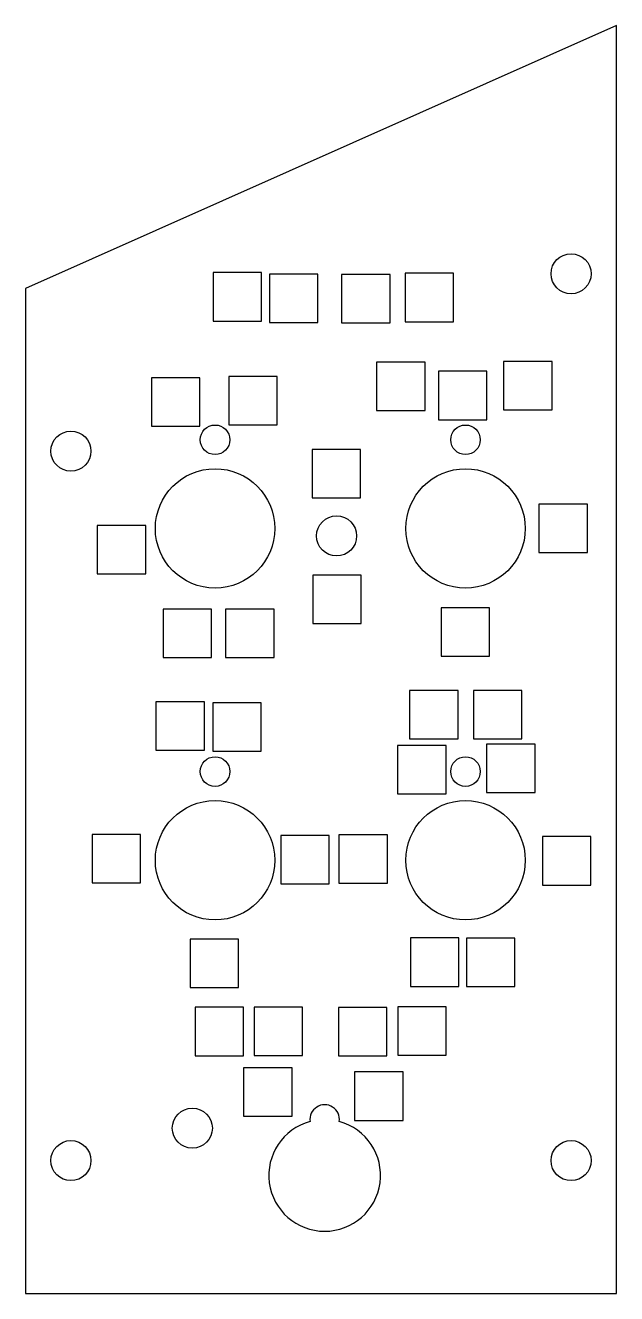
# Model space of a CAD drawing. Header units: inches. Extents: x -1.2 to 3, y -0.1 to 11.5.
# Drawn here: x 0.51 to 3.01, y 6.12 to 11.49 of the extents above; entities outside this region: 4.
import ezdxf

# ---------------------------------------------------------------- set-up
doc = ezdxf.new("R2010")
doc.units = ezdxf.units.IN
doc.header["$MEASUREMENT"] = 0

msp = doc.modelspace()

# ---------------------------------------------------------------- linework, layer by layer
at = {"color": 7, "linetype": 'Continuous', "lineweight": 25}
for p, q in [((3.008, 11.4858), (0.508, 10.3728)), ((3.008, 6.1228), (3.008, 11.4858)), ((1.5061, 10.4404), (1.3014, 10.4404)), ((1.3014, 10.4404), (1.3014, 10.2356)), ((1.5061, 10.2356), (1.5061, 10.4404)), ((1.745, 10.4343), (1.5403, 10.4343)), ((1.5403, 10.4343), (1.5403, 10.2296)), ((1.745, 10.2296), (1.745, 10.4343)), ((2.05, 10.4324), (1.8453, 10.4324)), ((1.8453, 10.4324), (1.8453, 10.2277)), ((2.05, 10.2277), (2.05, 10.4324)), ((2.3182, 10.4374), (2.1135, 10.4374)), ((2.1135, 10.4374), (2.1135, 10.2326)), ((2.3182, 10.2326), (2.3182, 10.4374)), ((0.508, 10.3728), (0.508, 6.1228)), ((1.3014, 10.2356), (1.5061, 10.2356)), ((1.5403, 10.2296), (1.745, 10.2296)), ((1.8453, 10.2277), (2.05, 10.2277)), ((2.1135, 10.2326), (2.3182, 10.2326)), ((2.1978, 10.0617), (1.9931, 10.0617)), ((1.9931, 10.0617), (1.9931, 9.857)), ((2.1978, 9.857), (2.1978, 10.0617)), ((2.7352, 10.0647), (2.5304, 10.0647)), ((2.5304, 10.0647), (2.5304, 9.86)), ((2.7352, 9.86), (2.7352, 10.0647)), ((1.2454, 9.9959), (1.0407, 9.9959)), ((1.0407, 9.9959), (1.0407, 9.7911)), ((1.2454, 9.7911), (1.2454, 9.9959)), ((1.5725, 10.0007), (1.3678, 10.0007)), ((1.3678, 10.0007), (1.3678, 9.796)), ((1.5725, 9.796), (1.5725, 10.0007)), ((2.4591, 10.0231), (2.2544, 10.0231)), ((2.2544, 10.0231), (2.2544, 9.8184)), ((2.4591, 9.8184), (2.4591, 10.0231)), ((1.9931, 9.857), (2.1978, 9.857)), ((2.2544, 9.8184), (2.4591, 9.8184)), ((2.5304, 9.86), (2.7352, 9.86)), ((1.0407, 9.7911), (1.2454, 9.7911)), ((1.3678, 9.796), (1.5725, 9.796)), ((1.9248, 9.692), (1.7201, 9.692)), ((1.7201, 9.692), (1.7201, 9.4873)), ((1.9248, 9.4873), (1.9248, 9.692)), ((1.7201, 9.4873), (1.9248, 9.4873)), ((2.8843, 9.4609), (2.6796, 9.4609)), ((2.6796, 9.4609), (2.6796, 9.2562)), ((2.8843, 9.2562), (2.8843, 9.4609)), ((1.0167, 9.3709), (0.812, 9.3709)), ((0.812, 9.3709), (0.812, 9.1662)), ((1.0167, 9.1662), (1.0167, 9.3709)), ((2.6796, 9.2562), (2.8843, 9.2562)), ((0.812, 9.1662), (1.0167, 9.1662)), ((1.9276, 9.1612), (1.7229, 9.1612)), ((1.7229, 9.1612), (1.7229, 8.9564)), ((1.9276, 8.9564), (1.9276, 9.1612)), ((1.2954, 9.0168), (1.0907, 9.0168)), ((1.0907, 9.0168), (1.0907, 8.8121)), ((1.2954, 8.8121), (1.2954, 9.0168)), ((1.5596, 9.0168), (1.3549, 9.0168)), ((1.3549, 9.0168), (1.3549, 8.8121)), ((1.5596, 8.8121), (1.5596, 9.0168)), ((2.471, 9.0227), (2.2662, 9.0227)), ((2.2662, 9.0227), (2.2662, 8.818)), ((2.471, 8.818), (2.471, 9.0227)), ((1.7229, 8.9564), (1.9276, 8.9564)), ((1.0907, 8.8121), (1.2954, 8.8121)), ((1.3549, 8.8121), (1.5596, 8.8121)), ((2.2662, 8.818), (2.471, 8.818)), ((2.3376, 8.673), (2.1329, 8.673)), ((2.1329, 8.673), (2.1329, 8.4683)), ((2.3376, 8.4683), (2.3376, 8.673)), ((2.6078, 8.6732), (2.403, 8.6732)), ((2.403, 8.6732), (2.403, 8.4684)), ((2.6078, 8.4684), (2.6078, 8.6732)), ((1.2649, 8.6258), (1.0602, 8.6258)), ((1.0602, 8.6258), (1.0602, 8.4211)), ((1.2649, 8.4211), (1.2649, 8.6258)), ((1.5047, 8.6216), (1.3, 8.6216)), ((1.3, 8.6216), (1.3, 8.4168)), ((1.5047, 8.4168), (1.5047, 8.6216)), ((1.0602, 8.4211), (1.2649, 8.4211)), ((2.2868, 8.4405), (2.0821, 8.4405)), ((2.0821, 8.4405), (2.0821, 8.2357)), ((2.1329, 8.4683), (2.3376, 8.4683)), ((2.2868, 8.2357), (2.2868, 8.4405)), ((2.403, 8.4684), (2.6078, 8.4684)), ((2.6629, 8.4467), (2.4582, 8.4467)), ((2.4582, 8.4467), (2.4582, 8.242)), ((2.6629, 8.242), (2.6629, 8.4467)), ((1.3, 8.4168), (1.5047, 8.4168)), ((2.0821, 8.2357), (2.2868, 8.2357)), ((2.4582, 8.242), (2.6629, 8.242)), ((0.9951, 8.0647), (0.7903, 8.0647)), ((0.7903, 8.0647), (0.7903, 7.86)), ((0.9951, 7.86), (0.9951, 8.0647)), ((1.7931, 8.0604), (1.5884, 8.0604)), ((1.5884, 8.0604), (1.5884, 7.8557)), ((1.7931, 7.8557), (1.7931, 8.0604)), ((2.0386, 8.0631), (1.8338, 8.0631)), ((1.8338, 8.0631), (1.8338, 7.8584)), ((2.0386, 7.8584), (2.0386, 8.0631)), ((2.8993, 8.0554), (2.6946, 8.0554)), ((2.6946, 8.0554), (2.6946, 7.8507)), ((2.8993, 7.8507), (2.8993, 8.0554)), ((0.7903, 7.86), (0.9951, 7.86)), ((1.5884, 7.8557), (1.7931, 7.8557)), ((1.8338, 7.8584), (2.0386, 7.8584)), ((2.6946, 7.8507), (2.8993, 7.8507)), ((1.4093, 7.6217), (1.2046, 7.6217)), ((1.2046, 7.6217), (1.2046, 7.417)), ((1.4093, 7.417), (1.4093, 7.6217)), ((2.341, 7.6268), (2.1363, 7.6268)), ((2.1363, 7.6268), (2.1363, 7.4221)), ((2.341, 7.4221), (2.341, 7.6268)), ((2.5778, 7.6266), (2.3731, 7.6266)), ((2.3731, 7.6266), (2.3731, 7.4218)), ((2.5778, 7.4218), (2.5778, 7.6266)), ((1.2046, 7.417), (1.4093, 7.417)), ((2.1363, 7.4221), (2.341, 7.4221)), ((2.3731, 7.4218), (2.5778, 7.4218)), ((1.4303, 7.3335), (1.2256, 7.3335)), ((1.2256, 7.3335), (1.2256, 7.1288)), ((1.4303, 7.1288), (1.4303, 7.3335)), ((1.6802, 7.3339), (1.4754, 7.3339)), ((1.4754, 7.3339), (1.4754, 7.1291)), ((1.6802, 7.1291), (1.6802, 7.3339)), ((2.037, 7.333), (1.8323, 7.333)), ((1.8323, 7.333), (1.8323, 7.1283)), ((2.037, 7.1283), (2.037, 7.333)), ((2.2871, 7.3355), (2.0824, 7.3355)), ((2.0824, 7.3355), (2.0824, 7.1308)), ((2.2871, 7.1308), (2.2871, 7.3355)), ((1.2256, 7.1288), (1.4303, 7.1288)), ((1.4754, 7.1291), (1.6802, 7.1291)), ((1.8323, 7.1283), (2.037, 7.1283)), ((2.0824, 7.1308), (2.2871, 7.1308)), ((1.6358, 7.078), (1.431, 7.078)), ((1.431, 7.078), (1.431, 6.8733)), ((1.6358, 6.8733), (1.6358, 7.078)), ((2.105, 7.0601), (1.9002, 7.0601)), ((1.9002, 7.0601), (1.9002, 6.8553)), ((2.105, 6.8553), (2.105, 7.0601)), ((1.431, 6.8733), (1.6358, 6.8733)), ((1.9002, 6.8553), (2.105, 6.8553)), ((0.508, 6.1228), (3.008, 6.1228)), ((-1.25, 0.0625), (-1.25, -0.0625)), ((1.25, 0.0625), (-1.25, 0.0625)), ((1.25, 0.0625), (1.25, -0.0625)), ((1.25, -0.0625), (-1.25, -0.0625))]:
    msp.add_line(p, q, dxfattribs=at)
for centre, radius in [((2.8155, 10.4353), 0.0847), ((0.7005, 9.6853), 0.0847), ((1.3101, 9.7334), 0.0625), ((2.3691, 9.7334), 0.0625), ((1.3101, 9.3584), 0.2525), ((2.3691, 9.3584), 0.2525), ((1.824, 9.3269), 0.0847), ((1.3101, 8.3304), 0.0625), ((2.3691, 8.3304), 0.0625), ((1.3101, 7.9554), 0.2525), ((2.3691, 7.9554), 0.2525), ((1.214, 6.8225), 0.0847), ((0.7005, 6.6853), 0.0847), ((2.8155, 6.6853), 0.0847)]:
    msp.add_circle(centre, radius, dxfattribs=at)
for centre, radius, start, end in [((1.7736, 6.859), 0.0625, 352.398, 187.602), ((1.7736, 6.6228), 0.2362, 105.2041, 74.7959)]:
    msp.add_arc(centre, radius, start, end, dxfattribs=at)

doc.saveas('drawing.dxf')
